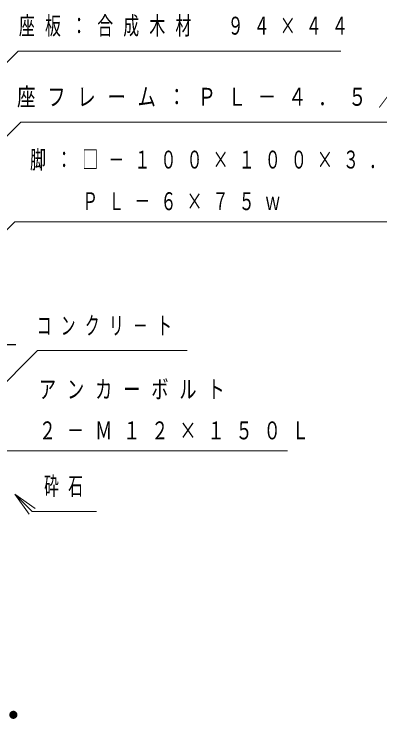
# Model space of a CAD drawing. Units: millimetres on the paper. Extents: x -365 to 0, y 0 to 257.
# Drawn here: x -174.2 to -129.4, y 48.6 to 135 of the extents above; entities that cross this region are included whole.
import ezdxf

# ---------------------------------------------------------------- set-up
doc = ezdxf.new("R2010")
doc.units = ezdxf.units.MM
doc.layers.add('LY_1', color=7, linetype='Continuous', lineweight=25)
doc.styles.add('ＭＳ ゴシック', font='')
doc.styles.get('ＭＳ ゴシック').set_extended_font_data('MS Gothic')

# ---------------------------------------------------------------- blocks, each defined once
blk = doc.blocks.new('filled_dot')
at = {"color": 0, "linetype": 'Continuous', "lineweight": -2, "const_width": 1.25}
blk.add_lwpolyline([(-0.625, 0, 1), (0.625, 0, 1)], format="xyb", close=True, dxfattribs=at)

msp = doc.modelspace()

# ---------------------------------------------------------------- linework, layer by layer
at = {"layer": 'LY_1'}
msp.add_line((-182.582, 94.521), (-174.016, 94.521), dxfattribs=at)
at = {"layer": 'LY_1', "lineweight": 13}
for p, q in [((-172.384, 73.699), (-174.152, 76.174)), ((-174.152, 76.174), (-171.677, 74.406)), ((-174.152, 76.174), (-172.03, 74.053))]:
    msp.add_line(p, q, dxfattribs=at)
for points in [[(-190.651, 113.574), (-173.734, 130.491), (-134.21, 130.491)], [(-184.018, 111.162), (-173.411, 121.769), (-122.365, 121.769)], [(-184.332, 99.386), (-174.14, 109.578), (-126.838, 109.578)], [(-176.869, 88.284), (-171.377, 93.777), (-153.049, 93.777)], [(-181.347, 87.577), (-175.239, 81.468), (-140.72, 81.468)], [(-174.152, 76.174), (-172.033, 74.056), (-164.146, 74.056)]]:
    msp.add_lwpolyline(points, dxfattribs=at)

# ---------------------------------------------------------------- block references
at = {"layer": 'LY_1', "lineweight": 13, "xscale": 0.4, "yscale": 0.4, "rotation": 180}
msp.add_blockref('filled_dot', (-174.332, 49.106), dxfattribs=at)

# ---------------------------------------------------------------- texts
at = {"layer": 'LY_1', "char_height": 2.199, "attachment_point": 4, "style": 'ＭＳ ゴシック'}
for s, insert in [('\\T1.64;\\W0.65;座板：合成木材\u3000９４×４４', (-173.649, 133.491)), ('\\T1.64;\\W0.75;座フレーム：ＰＬ－４．５／ＰＬ－６', (-173.875, 124.769)), ('\\T1.64;\\W0.65;脚：□－１００×１００×３．２', (-172.285, 117.078)), ('\\T1.64;\\W0.65;\u3000\u3000ＰＬ－６×７５ｗ\u3000\u3000\u3000\u3000\u3000', (-172.285, 112.078)), ('\\T1.64;\\W0.6;コンクリ－ト', (-171.465, 96.777)), ('\\T1.64;\\W0.7;アンカーボルト', (-171.198, 88.968)), ('\\T1.64;\\W0.7;２－Ｍ１２×１５０Ｌ', (-171.198, 83.968)), ('\\T1.64;\\W0.6;砕石', (-170.563, 77.056))]:
    msp.add_mtext(s, dxfattribs=dict(at, insert=insert))

doc.saveas('drawing.dxf')
